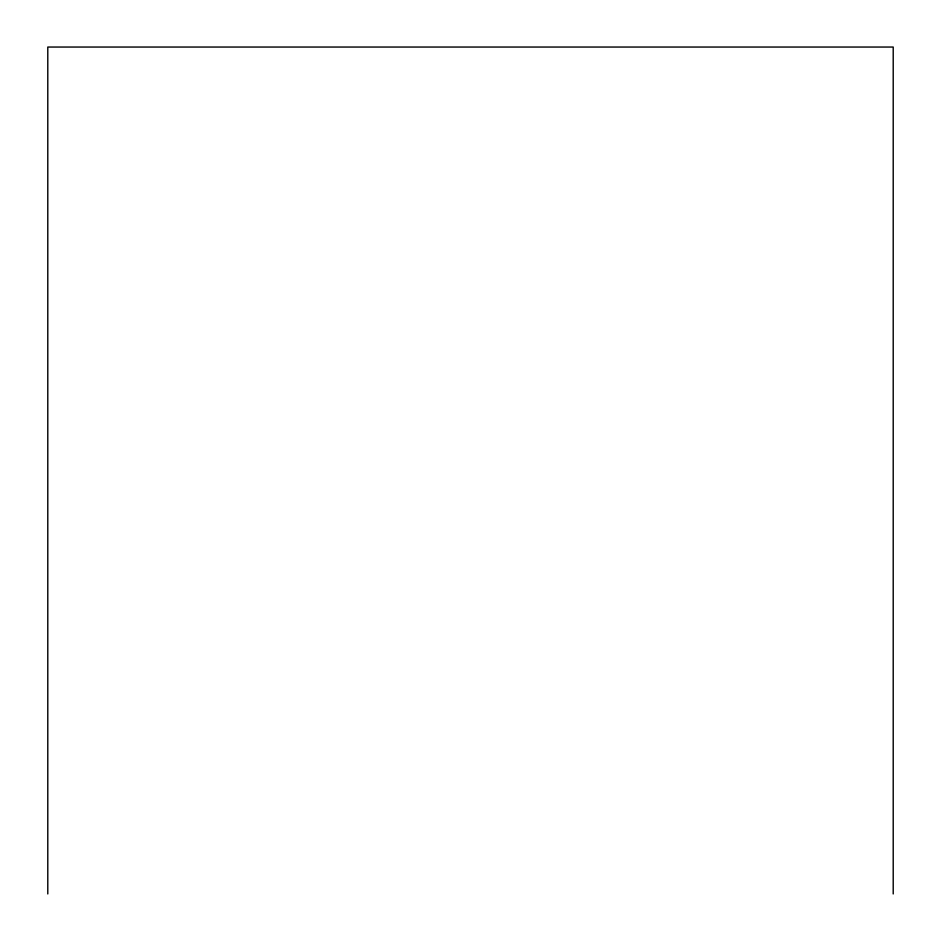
<?xml version="1.0" encoding="UTF-8"?>
<svg xmlns="http://www.w3.org/2000/svg" width="941" height="941" viewBox="0 0 941 941"><rect width="100%" height="100%" fill="white"/><g stroke="black" fill="none" stroke-linecap="round" stroke-linejoin="round"><path stroke-width="1.41" d="M893.209 893.95L893.209 47.05L47.791 47.05L47.791 893.95"/></g></svg>
